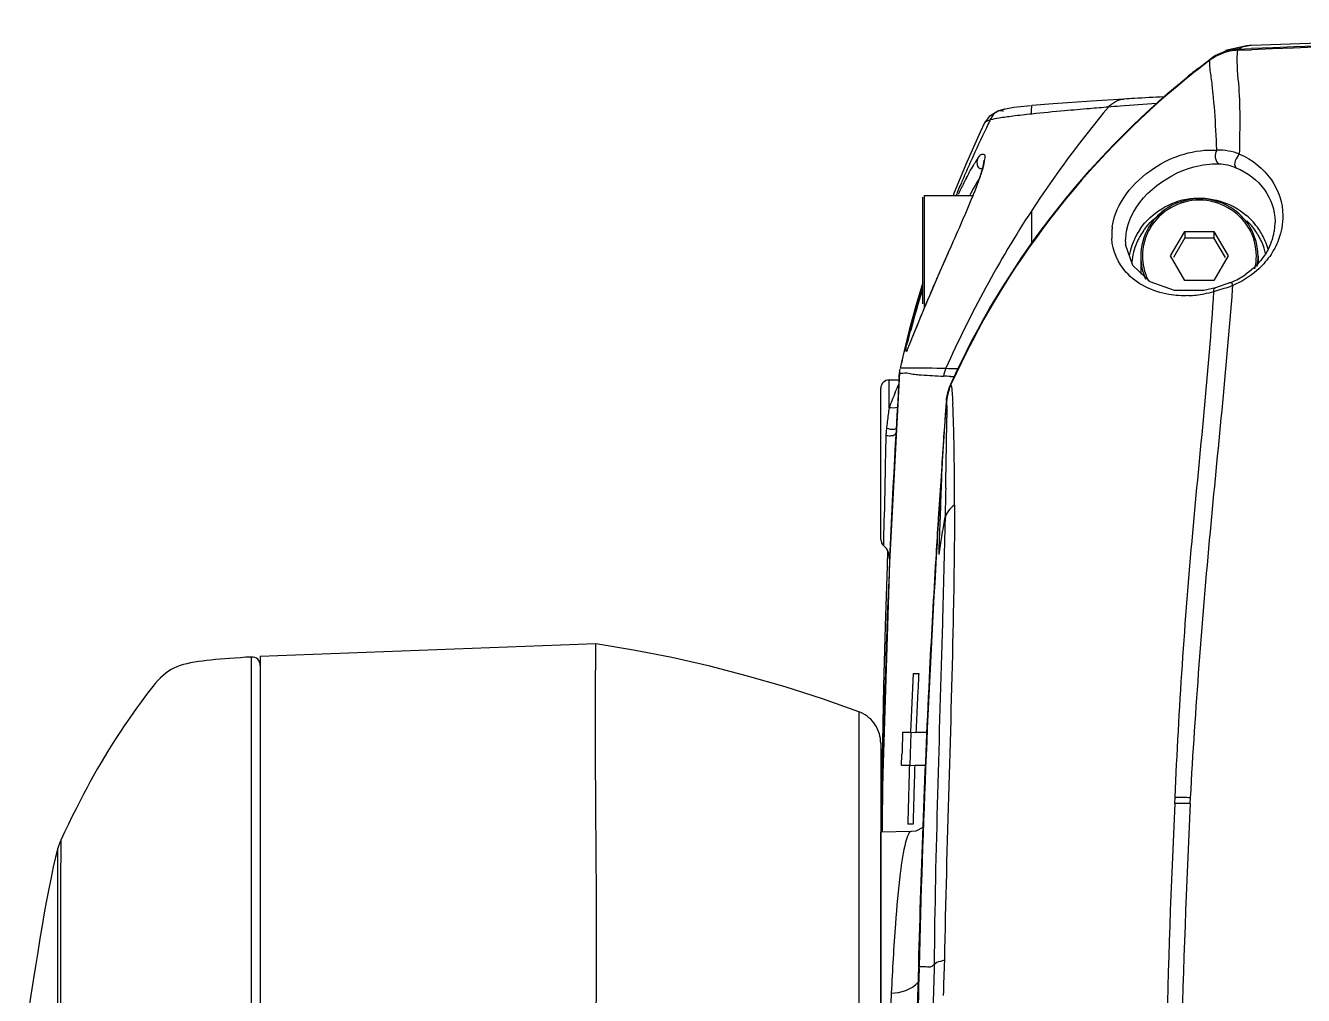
# Model space of a CAD drawing. Header units: millimetres. Extents: x 4086 to 8300, y 123 to 1549.
# Drawn here: x 6714.71 to 6733.76, y 828.09 to 842.55 of the extents above; entities that cross this region are included whole.
import ezdxf

# ---------------------------------------------------------------- set-up
doc = ezdxf.new("R2010")
doc.units = ezdxf.units.MM
doc.layers.add('外形图', color=7, linetype='Continuous')

msp = doc.modelspace()

# ---------------------------------------------------------------- linework, layer by layer
at = {"layer": '外形图'}
for p, q in [((6732.779, 842.1801), (6732.9838, 842.1882)), ((6732.7853, 842.1965), (6732.9831, 842.2044)), ((6732.9813, 842.2528), (6732.9829, 842.2528)), ((6732.1433, 841.8757), (6732.3622, 842.045)), ((6732.191, 841.9133), (6732.1433, 841.8757)), ((6729.6907, 841.3535), (6729.4402, 841.3245)), ((6729.7069, 841.3551), (6729.7066, 841.3547)), ((6730.0283, 841.3833), (6729.7069, 841.3551)), ((6730.596, 841.4238), (6730.0283, 841.3833)), ((6731.0795, 841.4534), (6730.596, 841.4238)), ((6729.0706, 841.1942), (6729.0067, 841.1048)), ((6729.4402, 841.3245), (6729.292, 841.2993)), ((6729.292, 841.2993), (6729.2986, 841.3006)), ((6729.0069, 841.1059), (6729.0062, 841.1042)), ((6729.0888, 841.1411), (6729.0069, 841.1059)), ((6728.832, 840.6011), (6728.8161, 840.5661)), ((6728.7374, 840.5109), (6728.5513, 840.0611)), ((6728.8161, 840.5661), (6728.7993, 840.5289)), ((6728.8831, 840.5358), (6728.8979, 840.5572)), ((6728.9327, 840.2904), (6728.8933, 840.1803)), ((6728.1066, 838.3432), (6728.1066, 840.0128)), ((6728.1066, 840.0128), (6728.8276, 840.0128)), ((6728.5513, 840.0611), (6728.5329, 840.0128)), ((6728.8997, 840.1923), (6728.8933, 840.1803)), ((6728.0816, 838.4015), (6728.0816, 839.9878)), ((6733.3345, 839.6311), (6733.3346, 839.6122)), ((6731.7766, 839.1126), (6731.9916, 839.4783)), ((6731.9916, 839.4783), (6731.9916, 839.384)), ((6731.9916, 839.4783), (6732.4216, 839.4783)), ((6732.4216, 839.4783), (6732.4216, 839.384)), ((6732.4216, 839.4783), (6732.6366, 839.1126)), ((6731.1038, 839.3307), (6731.1039, 839.3585)), ((6731.1067, 839.2785), (6731.1062, 839.2841)), ((6731.9916, 839.384), (6731.8178, 839.0884)), ((6731.9916, 839.384), (6732.4216, 839.384)), ((6732.5954, 839.0884), (6732.4216, 839.384)), ((6731.3316, 839.1079), (6731.3316, 838.924)), ((6731.9916, 838.7469), (6731.7766, 839.1126)), ((6732.6366, 839.1126), (6732.4216, 838.7469)), ((6733.0816, 839.1079), (6733.0816, 839.001)), ((6728.266, 838.7184), (6728.2, 838.5646)), ((6732.4216, 838.7469), (6731.9916, 838.7469)), ((6732.6686, 838.7162), (6732.4443, 838.6375)), ((6732.4442, 838.6375), (6732.2739, 838.5978)), ((6732.7013, 838.6185), (6732.7054, 838.674)), ((6727.8814, 838.0086), (6727.8043, 837.6988)), ((6727.9886, 838.0565), (6727.9192, 837.8848)), ((6727.9652, 837.9975), (6727.9288, 837.9073)), ((6727.8599, 837.7422), (6727.8577, 837.7374)), ((6727.8043, 837.6988), (6727.7642, 837.5274)), ((6727.7347, 837.3756), (6727.5851, 834.5428)), ((6727.7306, 837.3106), (6727.7324, 837.3468)), ((6727.7329, 837.3561), (6727.7344, 837.377)), ((6727.7344, 837.377), (6727.7344, 837.3771)), ((6727.7347, 837.3754), (6727.7351, 837.3767)), ((6727.7347, 837.3753), (6727.7347, 837.3754)), ((6727.7642, 837.5274), (6727.7436, 837.4371)), ((6727.7441, 837.4394), (6727.7447, 837.4407)), ((6727.5794, 837.2649), (6727.7316, 837.2676)), ((6727.5794, 836.8499), (6727.5794, 837.2649)), ((6727.7308, 837.3095), (6727.5854, 834.5428)), ((6727.7293, 837.2851), (6727.7306, 837.3106)), ((6728.4943, 837.3153), (6728.5395, 837.313)), ((6727.4566, 834.8856), (6727.4566, 837.14)), ((6728.4221, 836.7435), (6728.436, 836.9321)), ((6728.4097, 836.5718), (6728.4221, 836.7435)), ((6728.3986, 836.4164), (6728.4097, 836.5718)), ((6728.3593, 835.6474), (6728.3716, 836.0123)), ((6728.3709, 836.0158), (6728.3725, 836.0391)), ((6728.3716, 836.0123), (6728.3725, 836.0391)), ((6728.3725, 836.0391), (6728.3802, 836.151)), ((6727.5025, 834.9262), (6727.5091, 835.3031)), ((6728.3133, 835.2031), (6728.3111, 835.17)), ((6727.5003, 834.7907), (6727.5025, 834.9262)), ((6727.5572, 834.7158), (6727.549, 834.4938)), ((6727.5854, 834.5428), (6727.4868, 831.3923)), ((6728.2796, 834.6653), (6728.2749, 834.5889)), ((6723.2058, 833.3302), (6718.2055, 833.1378)), ((6718.0741, 774.763), (6718.0741, 833.1323)), ((6718.2055, 833.1378), (6718.2055, 761.4243)), ((6727.939, 832.8878), (6728.0225, 832.8878)), ((6727.4987, 832.7036), (6727.4816, 831.8574)), ((6727.1292, 832.3154), (6727.1291, 818.5128)), ((6727.7822, 832.0131), (6727.9002, 832.0125)), ((6727.9003, 832.0128), (6727.9805, 832.0059)), ((6727.9811, 832.0128), (6728.1411, 832.0128)), ((6727.4555, 831.8464), (6727.4555, 805.1794)), ((6727.4816, 831.8513), (6727.4787, 831.685)), ((6727.4816, 831.8574), (6727.4816, 831.8513)), ((6727.8987, 831.6835), (6727.9038, 831.8428)), ((6727.9038, 831.8428), (6727.9091, 832.0018)), ((6727.4787, 831.685), (6727.476, 831.5183)), ((6727.7664, 831.5128), (6727.7714, 831.6799)), ((6727.8939, 831.5238), (6727.8987, 831.6835)), ((6727.476, 831.5183), (6727.4746, 831.4276)), ((6727.8025, 831.5129), (6727.7664, 831.513)), ((6727.8827, 831.5125), (6727.8025, 831.5129)), ((6727.8827, 831.5128), (6727.9617, 831.5196)), ((6728.1192, 831.5124), (6727.9623, 831.5132)), ((6715.6852, 831.3019), (6715.6662, 831.2671)), ((6715.7137, 831.3533), (6715.6852, 831.3019)), ((6715.7347, 831.3909), (6715.7137, 831.3533)), ((6727.4735, 831.3606), (6727.4685, 831.0068)), ((6727.4746, 831.4276), (6727.4734, 831.3513)), ((6727.4735, 831.3606), (6727.4736, 831.3662)), ((6727.4685, 831.0068), (6727.4632, 830.5215)), ((6731.8399, 830.9486), (6731.8441, 831.0381)), ((6732.0696, 830.9457), (6732.0743, 831.0334)), ((6727.9086, 830.5294), (6727.4566, 830.5215)), ((6727.4566, 806.5041), (6727.4566, 830.5215)), ((6727.8844, 830.6378), (6727.8594, 830.6379)), ((6727.9373, 830.6377), (6727.8844, 830.6378)), ((6727.9091, 830.5294), (6727.9086, 830.5294)), ((6728.0171, 828.5458), (6728.0163, 828.5128)), ((6728.0269, 828.4872), (6728.0276, 828.5136)), ((6728.2508, 828.5069), (6728.2502, 828.4817)), ((6728.2517, 828.5393), (6728.2508, 828.5069))]:
    msp.add_line(p, q, dxfattribs=at)
for points in [[(6743.2066, 842.549), (6740.5824, 842.4827), (6737.8209, 842.4077), (6735.1447, 842.3276), (6732.9829, 842.2528)], [(6732.9812, 842.2528), (6732.9084, 842.2481), (6732.5978, 842.1784)], [(6729.2986, 841.3006), (6729.2134, 841.2786), (6729.0706, 841.1942)], [(6729.0069, 841.1059), (6728.9372, 840.9576), (6728.7374, 840.5109)], [(6728.9913, 840.5293), (6728.9901, 840.535), (6728.9879, 840.5026), (6728.9713, 840.4203), (6728.9327, 840.2904)], [(6732.2739, 838.5978), (6731.8352, 838.5966), (6731.473, 838.7276), (6731.2149, 838.9706), (6731.1062, 839.2841)], [(6728.4715, 839.1882), (6728.4089, 839.046), (6728.336, 838.8795), (6728.266, 838.7184)], [(6728.0816, 838.7182), (6727.9789, 838.3696), (6727.8814, 838.0086)], [(6728.2, 838.5646), (6728.1387, 838.42), (6728.0828, 838.2862)], [(6728.0828, 838.2862), (6728.0326, 838.1645), (6727.9886, 838.0565)], [(6727.9192, 837.8848), (6727.8937, 837.822), (6727.874, 837.7744), (6727.8599, 837.7422)], [(6727.7413, 837.4244), (6727.7374, 837.4034), (6727.7351, 837.3809), (6727.7347, 837.3755)], [(6727.5851, 834.5428), (6727.4841, 831.3167), (6727.4764, 830.5337)], [(6727.549, 834.4938), (6727.5212, 833.5926), (6727.4987, 832.7036)], [(6727.1292, 832.3154), (6726.5857, 832.5077), (6726.031, 832.6861), (6725.4714, 832.8482), (6724.9075, 832.994), (6724.3396, 833.1233), (6723.7684, 833.236), (6723.2058, 833.3302)], [(6718.0741, 833.1323), (6717.9915, 833.1276), (6717.9079, 833.1222), (6717.8279, 833.1167), (6717.7508, 833.1109), (6717.6766, 833.1052), (6717.6052, 833.0993), (6717.5363, 833.0932), (6717.4697, 833.0867), (6717.4053, 833.0797), (6717.3429, 833.072), (6717.2823, 833.0635), (6717.2234, 833.0541), (6717.1661, 833.0435), (6717.1108, 833.0316), (6717.0582, 833.0183), (6717.0085, 833.0035), (6716.9618, 832.9866), (6716.9181, 832.9675), (6716.8764, 832.9457), (6716.8358, 832.9203), (6716.796, 832.891), (6716.7566, 832.8578), (6716.7175, 832.821), (6716.6787, 832.7809), (6716.6402, 832.7377), (6716.6018, 832.6918), (6716.5635, 832.6435), (6716.5249, 832.5931), (6716.4857, 832.5405), (6716.4453, 832.4857), (6716.4035, 832.4286), (6716.3604, 832.3689), (6716.316, 832.3068), (6716.2706, 832.2423), (6716.2243, 832.1755), (6716.1772, 832.1065), (6716.1295, 832.0352), (6716.081, 831.9616), (6716.0319, 831.8857), (6715.9824, 831.8076), (6715.9324, 831.7271), (6715.8819, 831.6441), (6715.8309, 831.5584), (6715.7795, 831.47), (6715.7347, 831.3909)], [(6727.4555, 831.8464), (6727.4542, 831.8825), (6727.4503, 831.9184), (6727.4439, 831.9539), (6727.4348, 831.9888), (6727.4233, 832.023), (6727.4093, 832.0563), (6727.393, 832.0885), (6727.3744, 832.1195), (6727.3536, 832.149), (6727.3307, 832.1769), (6727.3059, 832.2031), (6727.2792, 832.2275), (6727.2509, 832.2498), (6727.221, 832.2701), (6727.1897, 832.2881), (6727.1573, 832.3039), (6727.1291, 832.3153)], [(6715.6662, 831.2671), (6715.6222, 831.1858), (6715.5685, 831.0843), (6715.5141, 830.9791), (6715.4588, 830.8701), (6715.4026, 830.7572), (6715.3452, 830.6402), (6715.2865, 830.519), (6715.2353, 830.4121)], [(6728.0826, 830.5891), (6727.9809, 830.5362), (6727.9091, 830.5294)], [(6715.2353, 830.4121), (6715.2256, 830.3909), (6715.2091, 830.3501), (6715.1957, 830.3108), (6715.1867, 830.2792)], [(6715.1867, 830.2792), (6715.1539, 830.149), (6715.1193, 830.0011), (6715.085, 829.8429), (6715.0512, 829.6755), (6715.0179, 829.5), (6714.9849, 829.3175), (6714.952, 829.1281), (6714.9192, 828.9323), (6714.8862, 828.7304), (6714.8531, 828.5228), (6714.8195, 828.3094), (6714.7852, 828.0892), (6714.75, 827.8609), (6714.7054, 827.5696)]]:
    msp.add_lwpolyline(points, dxfattribs=at)
for centre, radius, start, end in [((6764.686, 38.5158), 804.3136, 91.5302825, 92.25896), ((6763.0773, 86.9263), 755.8612, 91.5228951, 92.2817492), ((6732.8138, 841.4294), 0.7524, 111.58252, 126.9259), ((6732.8176, 841.4416), 0.756, 107.76538, 123.17182), ((6732.8093, 841.4391), 0.7418, 107.67297, 111.53062), ((6732.8086, 841.4402), 0.7404, 96.12444, 107.6541), ((6732.8157, 841.4442), 0.753, 92.31645, 107.68793), ((6732.8078, 841.4472), 0.7334, 92.25178, 96.11635), ((6733.0105, 841.5201), 0.7333, 92.2847, 94.86844), ((6739.8616, 832.1041), 12.4414, 127.0714, 129.10884), ((6732.8162, 841.4442), 0.7531, 123.19032, 127.07691), ((6739.9082, 832.0528), 12.5107, 129.12642, 155.73422), ((6739.7924, 832.2158), 12.3216, 128.37351, 129.1551), ((6725.5045, 840.8571), 6.9405, 5.11863, 6.68707), ((6737.1754, 735.5209), 106.1078, 92.972069, 93.208095), ((6733.0774, 809.3306), 32.0762, 95.15359, 96.03216), ((6743.0042, 831.1179), 15.8763, 139.95612, 146.88435), ((6734.823, 790.1006), 51.3853, 94.7485, 95.1661), ((6736.7806, 766.6984), 74.8692, 94.543341, 94.758887), ((6744.7257, 833.3718), 17.4607, 153.79864, 155.54156), ((6744.6984, 833.3852), 17.4302, 153.57852, 153.79819), ((6744.7601, 833.3562), 17.4984, 155.80116, 156.67143), ((6730.269, 839.6007), 1.6719, 146.43686, 147.84955), ((6730.0243, 839.7622), 1.3788, 145.85834, 146.40792), ((6744.7771, 833.3489), 17.5169, 156.96215, 157.63628), ((6744.77, 833.3519), 17.5092, 156.67137, 156.96212), ((6733.1896, 837.9525), 5.0269, 152.79091, 153.42927), ((6732.8054, 838.1496), 4.5951, 152.40751, 152.78614), ((6731.788, 838.455), 3.3887, 148.93136, 149.69521), ((6731.3137, 838.7419), 2.8344, 147.56503, 148.94986), ((6725.8917, 841.3363), 3.2182, 339.17671, 340.78568), ((6726.4279, 841.1484), 2.65, 340.8051, 341.83569), ((6734.291, 837.4063), 6.2563, 153.46727, 155.21473), ((6732.8523, 837.8488), 4.6136, 150.67648, 151.86287), ((6732.2076, 838.2101), 3.8746, 149.69943, 150.66631), ((6743.806, 830.6048), 16.8283, 146.91254, 156.04389), ((6732.2192, 838.9193), 1.0548, 34.28062, 49.249), ((6732.2205, 838.9123), 1.0028, 38.76285, 46.43569), ((6731.7598, 839.4219), 0.861, 175.26692, 179.2257), ((6731.7881, 839.4195), 0.8894, 171.59823, 175.26491), ((6731.8613, 839.342), 0.7576, 169.79763, 178.74898), ((6731.9185, 839.3323), 0.8156, 165.89688, 169.83833), ((6732.1805, 838.9295), 1.0379, 149.55534, 160.91073), ((6732.1835, 838.9275), 1.0415, 145.76766, 149.54684), ((6732.1846, 838.9186), 0.9925, 145.09876, 152.8173), ((6732.1878, 838.9164), 0.9965, 141.24514, 145.098), ((6732.2261, 838.917), 0.9955, 27.19749, 38.74986), ((6732.2302, 838.9281), 1.0408, 22.89158, 34.22574), ((6732.4496, 839.6308), 0.8862, 339.28042, 347.51317), ((6732.4822, 839.6231), 0.8526, 347.54667, 351.84942), ((6732.4967, 839.6209), 0.8379, 351.85447, 354.68787), ((6732.5045, 839.6202), 0.8302, 354.68991, 356.27475), ((6732.5121, 839.6197), 0.8226, 356.27237, 359.47786), ((6731.7361, 839.4222), 0.8374, 179.22403, 183.50303), ((6731.8072, 839.3434), 0.7035, 181.03658, 184.8334), ((6732.1738, 838.9323), 1.0307, 160.93454, 169.24713), ((6732.1798, 838.922), 0.9867, 156.74406, 174.39093), ((6732.1797, 838.9213), 0.9869, 152.8244, 156.70188), ((6732.2332, 838.9212), 0.9872, 23.29543, 27.17165), ((6732.236, 838.9224), 0.9842, 13.21536, 23.29426), ((6732.2374, 838.9316), 1.0328, 15.7959, 22.86732), ((6732.2448, 839.1089), 0.8368, 349.36726, 359.93504), ((6732.1559, 838.9243), 0.8243, 180.02342, 186.08306), ((6732.197, 839.1183), 0.8408, 192.40436, 206.95406), ((6732.1973, 839.8487), 1.2282, 292.42772, 293.37121), ((6732.2055, 839.8319), 1.2096, 293.32963, 304.34654), ((6741.6517, 834.3539), 14.2261, 162.9705, 165.13498), ((6756.7645, 826.3799), 31.0543, 156.99303, 158.03105), ((6744.7736, 833.3486), 17.5137, 162.40307, 163.57776), ((6742.5673, 834.0851), 15.1803, 162.65191, 163.01251), ((6731.9814, 840.0496), 1.5296, 272.33646, 281.12375), ((6731.9743, 840.0887), 1.5694, 281.10323, 286.59281), ((6731.5112, 842.0716), 3.6014, 288.6615, 289.36446), ((6744.7472, 833.3564), 17.4862, 163.57762, 165.24198), ((6744.7059, 833.3673), 17.4435, 165.45707, 166.49531), ((6744.7236, 833.3627), 17.4618, 165.24232, 165.45721), ((6868.6615, 828.5134), 141.2049, 176.401231, 179.180082), ((6727.5816, 837.14), 0.125, 91, 180), ((6727.3462, 815.5626), 21.783, 86.97887, 87.24709), ((6729.2041, 836.8765), 0.7698, 157.63287, 159.63437), ((6729.1986, 836.8788), 0.7639, 155.60509, 157.63317), ((6735.2296, 833.8894), 8.203, 157.10309, 158.84396), ((6729.2156, 836.8732), 0.7819, 163.66881, 175.67282), ((6729.2093, 836.8746), 0.7754, 159.63583, 163.63918), ((6760.9622, 832.5164), 33.6628, 172.60358, 172.77585), ((6893.3589, 824.5798), 165.3872, 175.712117, 175.919509), ((6717.778, 836.36), 10.7656, 2.16299, 2.96722), ((6754.179, 833.365), 26.8268, 172.98333, 173.22676), ((6757.1806, 832.9954), 29.8511, 172.77526, 172.98314), ((6705.4318, 836.7549), 23.0083, 359.33869, 359.87339), ((6710.9564, 836.093), 17.5924, 1.90313, 2.19329), ((6706.7711, 835.9518), 21.7801, 1.64839, 1.9088), ((6987.1545, 830.5981), 259.688, 178.716287, 178.843619), ((6728.7523, 836.3892), 1.221, 175.20804, 178.74734), ((6728.6501, 836.3973), 1.1184, 173.24224, 175.18519), ((6647.1597, 837.5094), 81.2854, 358.687724, 359.218476), ((6688.1782, 836.9272), 40.2627, 359.25062, 359.3769), ((6702.8532, 835.8403), 25.6996, 1.40182, 1.64557), ((6698.5714, 835.7336), 29.9827, 1.17567, 1.40539), ((6892.1865, 824.6636), 164.2118, 175.919544, 176.126551), ((6691.1955, 835.595), 37.3599, 0.05618, 1.15621), ((6882.8193, 825.5112), 154.8052, 176.109109, 176.332833), ((6989.6067, 830.5507), 262.1407, 178.844086, 178.961221), ((6891.3889, 824.7177), 163.4124, 176.126598, 176.32106), ((6545.3171, 841.6604), 183.141, 357.810166, 358.118481), ((6664.6579, 835.4973), 63.8976, 359.911474, 0.120384), ((6888.4993, 825.1465), 160.4969, 176.332611, 176.54189), ((6890.9726, 824.7446), 162.9952, 176.332759, 176.510539), ((6727.5816, 834.8856), 0.125, 180, 229.41776), ((6727.3376, 834.6008), 0.25, 357.53371, 49.41776), ((6903.0372, 824.2751), 175.0609, 176.544212, 178.612662), ((6718.0805, 833.0074), 0.125, 0, 92.9731), ((6799.1906, 829.3051), 71.3417, 177.121477, 177.354904), ((6795.0774, 829.2854), 67.1516, 176.924878, 177.172866), ((6801.1864, 829.2129), 73.3396, 177.354905, 177.582994), ((6796.9063, 829.1951), 68.9828, 177.172867, 177.415395), ((6803.2873, 829.1242), 75.4424, 177.582993, 177.805707), ((6798.8286, 829.1083), 70.907, 177.415395, 177.652425), ((6814.2327, 829.0337), 86.5018, 178.026363, 178.247015), ((6809.4947, 828.9068), 81.6535, 178.171067, 178.374979), ((6804.4899, 828.896), 76.5723, 178.041614, 178.259034), ((6728.5076, 831.3476), 1.0342, 176.96306, 178.96846), ((6728.2063, 831.3632), 0.7325, 174.96189, 176.93247), ((6811.9805, 828.8363), 84.1404, 178.374976, 178.573663), ((6806.7504, 828.8273), 78.8338, 178.259032, 178.471104), ((6814.5943, 828.7712), 86.755, 178.57366, 178.767125), ((6809.1243, 828.764), 81.2086, 178.471101, 178.677823), ((6883.0661, 823.765), 151.3962, 177.280358, 182.814573), ((6731.8898, 825.7802), 5.1686, 88.00645, 90.54827), ((6731.8521, 825.8581), 5.18, 87.54187, 90.09234), ((6881.5543, 823.686), 149.6609, 177.219632, 182.811288), ((6902.6336, 822.1696), 174.3474, 177.883858, 178.055612), ((6905.097, 823.5915), 177.1491, 178.408091, 181.543506), ((6919.4358, 823.5289), 191.4731, 178.516139, 179.798589), ((6728.0448, 828.3109), 0.2033, 89.82691, 94.85304)]:
    msp.add_arc(centre, radius, start, end, dxfattribs=at)
for points, knots in [([(6732.8056, 840.6324), (6732.8118, 840.9643), (6732.8271, 841.4664), (6732.7628, 841.9681), (6732.7741, 842.1378)], [0, 0, 0, 0, 0.6612645, 1, 1, 1, 1]), ([(6732.7741, 842.1378), (6732.7746, 842.1454), (6732.7758, 842.1595), (6732.7778, 842.1736), (6732.779, 842.1801)], [0, 0, 0, 0, 0.5364739, 1, 1, 1, 1]), ([(6732.7852, 842.1965), (6732.815, 842.2231), (6732.8738, 842.242), (6732.9305, 842.2492), (6732.9483, 842.2507)], [0, 0, 0, 0, 0.69158, 1, 1, 1, 1]), ([(6732.3609, 841.9932), (6732.3608, 842), (6732.3608, 842.0125), (6732.3613, 842.0251), (6732.3618, 842.0309)], [0, 0, 0, 0, 0.5366349, 1, 1, 1, 1]), ([(6732.3978, 841.6653), (6732.3936, 841.7011), (6732.3801, 841.8101), (6732.3623, 841.9192), (6732.3609, 841.9932)], [0, 0, 0, 0, 0.3270284, 1, 1, 1, 1]), ([(6729.7067, 841.229), (6729.7038, 841.2634), (6729.6924, 841.2965), (6729.7135, 841.3515), (6729.7069, 841.3551)], [0, 0, 0, 0, 0.8204801, 1, 1, 1, 1]), ([(6732.4658, 840.6909), (6732.4631, 840.766), (6732.4522, 841.0281), (6732.4343, 841.29), (6732.4174, 841.4764)], [0, 0, 0, 0, 0.2867201, 1, 1, 1, 1]), ([(6729.2376, 841.2821), (6729.2448, 841.2824), (6729.2601, 841.2814), (6729.2746, 841.2771), (6729.2819, 841.2741)], [0, 0, 0, 0, 0.477864, 1, 1, 1, 1]), ([(6728.8979, 840.5572), (6728.917, 840.5841), (6728.9355, 840.6364), (6729.0187, 840.6296), (6728.9956, 840.5258), (6728.9889, 840.4711), (6728.9778, 840.429)], [0, 0, 0, 0, 0.2970309, 0.4006474, 0.6080455, 1, 1, 1, 1]), ([(6730.9082, 839.5495), (6730.96, 839.9006), (6731.4481, 840.4998), (6732.1393, 840.7097), (6732.4658, 840.6909)], [0, 0, 0, 0, 0.5204211, 1, 1, 1, 1]), ([(6732.8056, 840.6324), (6732.9914, 840.5495), (6733.3201, 840.2989), (6733.4486, 839.9016), (6733.4505, 839.7151)], [0, 0, 0, 0, 0.5217171, 1, 1, 1, 1]), ([(6728.9354, 840.418), (6728.9391, 840.4176), (6728.9471, 840.4179), (6728.9547, 840.42), (6728.9587, 840.4214)], [0, 0, 0, 0, 0.4644908, 1, 1, 1, 1]), ([(6731.1275, 839.531), (6731.237, 839.9678), (6731.8026, 840.4191), (6732.372, 840.491), (6732.4968, 840.4871)], [0, 0, 0, 0, 0.7829097, 1, 1, 1, 1]), ([(6732.7515, 840.4287), (6732.9178, 840.3579), (6733.2134, 840.1444), (6733.3322, 839.7944), (6733.3345, 839.6311)], [0, 0, 0, 0, 0.5253052, 1, 1, 1, 1]), ([(6728.8997, 840.1923), (6728.8712, 840.1172), (6728.7354, 839.7795), (6728.5867, 839.4474), (6728.4722, 839.188)], [0, 0, 0, 0, 0.220717, 1, 1, 1, 1]), ([(6731.3224, 839.5135), (6731.4862, 839.7541), (6732.0514, 840.1059), (6732.6864, 839.9091), (6732.9077, 839.7184)], [0, 0, 0, 0, 0.4991293, 1, 1, 1, 1]), ([(6732.9429, 839.5297), (6732.8003, 839.7732), (6732.2066, 840.1215), (6731.6128, 839.7732), (6731.4703, 839.5296)], [0, 0, 0, 0, 0.5000002, 1, 1, 1, 1]), ([(6732.7302, 839.7963), (6732.5822, 839.905), (6732.2066, 840.0294), (6731.8309, 839.905), (6731.6829, 839.7963)], [0, 0, 0, 0, 0.5000001, 1, 1, 1, 1]), ([(6732.0438, 838.5213), (6731.9456, 838.5173), (6731.6082, 838.5352), (6731.2715, 838.6936), (6731.1114, 838.8724)], [0, 0, 0, 0, 0.2904068, 1, 1, 1, 1]), ([(6732.7053, 838.674), (6732.6983, 838.6864), (6732.7025, 838.7086), (6732.6722, 838.7121), (6732.6726, 838.7089)], [0, 0, 0, 0, 0.814664, 1, 1, 1, 1]), ([(6731.8438, 831.0381), (6731.9009, 832.3546), (6732.0701, 834.8729), (6732.348, 837.3816), (6732.4224, 838.5847)], [0, 0, 0, 0, 0.5222663, 1, 1, 1, 1]), ([(6732.0743, 831.0334), (6732.148, 832.3563), (6732.34, 834.8868), (6732.6114, 837.4098), (6732.7013, 838.6185)], [0, 0, 0, 0, 0.522267, 1, 1, 1, 1]), ([(6732.4224, 838.5847), (6732.4227, 838.5976), (6732.421, 838.6157), (6732.4375, 838.6388), (6732.4444, 838.6368)], [0, 0, 0, 0, 0.643359, 1, 1, 1, 1]), ([(6727.8627, 837.7458), (6727.8545, 837.7268), (6727.8332, 837.6649), (6727.8322, 837.756), (6727.8652, 837.8398), (6727.8859, 837.9437), (6727.9017, 838.0035)], [0, 0, 0, 0, 0.1615865, 0.2300696, 0.5158628, 1, 1, 1, 1]), ([(6727.7351, 837.3767), (6727.7381, 837.3608), (6727.8599, 837.3809), (6727.9177, 837.351), (6727.9855, 837.3457)], [0, 0, 0, 0, 0.1920137, 1, 1, 1, 1]), ([(6727.7447, 837.4407), (6727.7467, 837.4447), (6727.7706, 837.4432), (6727.786, 837.4459), (6727.8003, 837.4462)], [0, 0, 0, 0, 0.2366061, 1, 1, 1, 1]), ([(6727.8003, 837.4462), (6727.8259, 837.4468), (6728.0349, 837.4479), (6728.2439, 837.4418), (6728.4273, 837.4377)], [0, 0, 0, 0, 0.1223087, 1, 1, 1, 1]), ([(6727.9855, 837.3457), (6728.0116, 837.3436), (6728.1472, 837.3338), (6728.2829, 837.3262), (6728.3925, 837.3205)], [0, 0, 0, 0, 0.1930632, 1, 1, 1, 1]), ([(6728.5029, 837.1943), (6728.5062, 837.1838), (6728.5205, 837.0916), (6728.5248, 836.9989), (6728.5291, 836.9172)], [0, 0, 0, 0, 0.1186006, 1, 1, 1, 1]), ([(6728.436, 836.9321), (6728.4363, 836.929), (6728.4368, 836.9222), (6728.4371, 836.9153), (6728.4373, 836.9116)], [0, 0, 0, 0, 0.4560428, 1, 1, 1, 1]), ([(6728.4373, 836.9116), (6728.4379, 836.8998), (6728.4401, 836.8306), (6728.4401, 836.7615), (6728.44, 836.7041)], [0, 0, 0, 0, 0.1705911, 1, 1, 1, 1]), ([(6727.6095, 836.4281), (6727.5996, 836.4273), (6727.5775, 836.4271), (6727.5555, 836.429), (6727.5435, 836.4305)], [0, 0, 0, 0, 0.4475721, 1, 1, 1, 1]), ([(6727.6167, 836.5244), (6727.607, 836.5258), (6727.5855, 836.5303), (6727.5647, 836.537), (6727.5533, 836.5411)], [0, 0, 0, 0, 0.4464976, 1, 1, 1, 1]), ([(6727.6813, 836.4762), (6727.6807, 836.4652), (6727.6633, 836.4349), (6727.6293, 836.4297), (6727.6095, 836.4281)], [0, 0, 0, 0, 0.3554053, 1, 1, 1, 1]), ([(6727.6908, 836.5462), (6727.6856, 836.5376), (6727.6617, 836.5206), (6727.6334, 836.5222), (6727.6167, 836.5244)], [0, 0, 0, 0, 0.3736995, 1, 1, 1, 1]), ([(6728.5554, 835.3986), (6728.5544, 834.8712), (6728.526, 832.6067), (6728.4351, 830.3437), (6728.4046, 828.607)], [0, 0, 0, 0, 0.2329299, 1, 1, 1, 1]), ([(6728.4136, 835.1966), (6728.4014, 834.6771), (6728.3472, 832.458), (6728.2678, 830.2393), (6728.2511, 828.5393)], [0, 0, 0, 0, 0.2340853, 1, 1, 1, 1]), ([(6728.2749, 834.5889), (6728.2418, 834.0412), (6728.1301, 832.028), (6728.0563, 830.0129), (6728.0171, 828.5458)], [0, 0, 0, 0, 0.272134, 1, 1, 1, 1]), ([(6723.2085, 822.2618), (6723.2015, 822.457), (6723.197, 822.8452), (6723.2078, 823.4231), (6723.2152, 823.9926), (6723.2128, 824.5533), (6723.2064, 825.1038), (6723.2003, 825.8147), (6723.2027, 826.6707), (6723.2135, 827.6548), (6723.2193, 828.5773), (6723.2184, 829.4323), (6723.2133, 830.2139), (6723.2076, 830.9167), (6723.2043, 831.4507), (6723.2029, 831.8349), (6723.2025, 832.0894), (6723.2026, 832.3209), (6723.2032, 832.5291), (6723.2039, 832.7136), (6723.2049, 832.8741), (6723.2057, 832.9927), (6723.2062, 833.0754), (6723.2065, 833.1283), (6723.2068, 833.175), (6723.2069, 833.2155), (6723.2069, 833.2498), (6723.2069, 833.2779), (6723.2067, 833.2975), (6723.2065, 833.31), (6723.2065, 833.3171), (6723.2062, 833.3225), (6723.2063, 833.3267), (6723.2058, 833.3286), (6723.2061, 833.3301), (6723.2058, 833.3302)], [0, 0, 0, 0, 0.052948, 0.1051741, 0.1566525, 0.2073329, 0.2571157, 0.3058869, 0.4000168, 0.4891057, 0.5726275, 0.6500502, 0.7208394, 0.7844856, 0.8405323, 0.8655819, 0.8885912, 0.9095223, 0.9283409, 0.9450168, 0.9595235, 0.9718385, 0.9771681, 0.9819432, 0.9861619, 0.9898226, 0.992924, 0.9954647, 0.9974435, 0.9982219, 0.9988594, 0.999356, 0.9997115, 0.999926, 1, 1, 1, 1]), ([(6727.9086, 830.5294), (6727.8897, 830.5291), (6727.8517, 830.4648), (6727.7966, 830.271), (6727.7267, 829.8085), (6727.6631, 829.0654), (6727.6293, 828.4653), (6727.6129, 828.1211)], [0, 0, 0, 0, 0.0231398, 0.0739016, 0.2660457, 0.5771247, 1, 1, 1, 1]), ([(6715.2394, 821.47), (6715.2381, 821.7822), (6715.2352, 822.398), (6715.2323, 823.3067), (6715.2305, 824.1834), (6715.2303, 825.022), (6715.2294, 825.8168), (6715.2295, 826.5626), (6715.2305, 827.2544), (6715.2312, 827.8864), (6715.2313, 828.4541), (6715.2313, 828.9541), (6715.2318, 829.3273), (6715.2325, 829.5902), (6715.233, 829.7597), (6715.2335, 829.9099), (6715.2338, 830.0405), (6715.234, 830.1512), (6715.2342, 830.231), (6715.2344, 830.2849), (6715.2345, 830.3179), (6715.2346, 830.3459), (6715.2348, 830.3689), (6715.2349, 830.3869), (6715.2351, 830.3986), (6715.235, 830.4056), (6715.2354, 830.4091), (6715.2349, 830.4113), (6715.2353, 830.4121)], [0, 0, 0, 0, 0.1047512, 0.2065808, 0.3048649, 0.398885, 0.4879096, 0.571508, 0.6491066, 0.7199793, 0.7835659, 0.839546, 0.8877222, 0.9087817, 0.9277538, 0.9445749, 0.9591825, 0.9715571, 0.9817108, 0.9859564, 0.9896458, 0.992777, 0.9953486, 0.9973586, 0.9988052, 0.9993165, 0.9996862, 1, 1, 1, 1]), ([(6715.1866, 821.4333), (6715.1854, 822.0449), (6715.1862, 822.9472), (6715.1857, 824.1274), (6715.1871, 824.9586), (6715.1863, 825.7457), (6715.1864, 826.4835), (6715.1873, 827.1674), (6715.1875, 827.7917), (6715.1869, 828.3517), (6715.1862, 828.8447), (6715.1861, 829.2683), (6715.1865, 829.5768), (6715.1868, 829.7866), (6715.1868, 829.9151), (6715.1867, 830.0239), (6715.1867, 830.113), (6715.1866, 830.1751), (6715.1866, 830.2149), (6715.1866, 830.2374), (6715.1867, 830.2549), (6715.1865, 830.2675), (6715.187, 830.275), (6715.1865, 830.2784), (6715.1867, 830.2792)], [0, 0, 0, 0, 0.2074352, 0.3060025, 0.4002481, 0.4893338, 0.5729237, 0.6504833, 0.7212436, 0.7846474, 0.8404237, 0.8884229, 0.928304, 0.9450518, 0.9595817, 0.9718763, 0.9819533, 0.9898183, 0.9929176, 0.9954587, 0.9974396, 0.9988583, 0.9997124, 1, 1, 1, 1]), ([(6728.4052, 828.6075), (6728.3852, 828.603), (6728.3323, 828.5902), (6728.2718, 828.5714), (6728.2518, 828.5422)], [0, 0, 0, 0, 0.3670614, 1, 1, 1, 1]), ([(6728.2511, 828.5393), (6728.2326, 828.5385), (6728.2087, 828.5003), (6728.1321, 828.51), (6728.0815, 828.5142), (6728.0454, 828.5143)], [0, 0, 0, 0, 0.2597639, 0.4943829, 1, 1, 1, 1]), ([(6728.2502, 828.4817), (6728.1574, 824.9685), (6728.1406, 820.2748), (6728.3712, 815.5908), (6728.4403, 814.418)], [0, 0, 0, 0, 0.7494634, 1, 1, 1, 1]), ([(6727.6129, 828.1211), (6727.5961, 827.8353), (6727.5282, 826.4932), (6727.4706, 825.1503), (6727.4566, 824.093)], [0, 0, 0, 0, 0.2131007, 1, 1, 1, 1])]:
    msp.add_open_spline(points, degree=3, knots=knots, dxfattribs=at)
for points in [[(6728.4999, 837.202), (6729.2881, 838.9537), (6730.5227, 840.5576), (6732.0122, 841.7704)], [(6731.0238, 841.3476), (6730.9658, 841.3429), (6730.9079, 841.338), (6730.8499, 841.3323)], [(6730.85, 841.3323), (6730.9054, 841.3987), (6730.9931, 841.4483), (6731.0795, 841.4534)], [(6731.5658, 841.3875), (6731.3851, 841.3748), (6731.2044, 841.3622), (6731.0238, 841.3476)], [(6731.2373, 841.4623), (6731.1866, 841.4595), (6731.1359, 841.4566), (6731.0851, 841.4537)], [(6729.0888, 841.1411), (6729.1191, 841.2024), (6729.1694, 841.2787), (6729.2376, 841.2821)], [(6729.2194, 841.1673), (6729.1757, 841.1599), (6729.1319, 841.1519), (6729.0888, 841.1411)], [(6729.4232, 841.1968), (6729.3551, 841.1881), (6729.2871, 841.1787), (6729.2194, 841.1673)], [(6729.7066, 841.2292), (6729.612, 841.2192), (6729.5175, 841.2088), (6729.4232, 841.1968)], [(6732.4658, 840.6909), (6732.426, 840.6348), (6732.4349, 840.517), (6732.4968, 840.4871)], [(6732.8056, 840.6324), (6732.6977, 840.6719), (6732.5807, 840.6939), (6732.4658, 840.6908)], [(6732.8056, 840.6325), (6732.7524, 840.5865), (6732.7034, 840.48), (6732.7515, 840.4287)], [(6728.7329, 840.278), (6728.7706, 840.3502), (6728.8101, 840.4215), (6728.8534, 840.4904)], [(6728.8979, 840.5572), (6728.8786, 840.5132), (6728.8877, 840.4232), (6728.9354, 840.418)], [(6728.9778, 840.429), (6728.9683, 840.3932), (6728.9574, 840.3576), (6728.9459, 840.3223)], [(6732.4968, 840.4871), (6732.5838, 840.4844), (6732.6714, 840.4629), (6732.7515, 840.4287)], [(6729.7059, 839.3053), (6729.7058, 839.4673), (6729.7143, 839.6294), (6729.7066, 839.7912)], [(6731.4108, 839.5401), (6731.4906, 839.6396), (6731.5915, 839.7249), (6731.7027, 839.7874)], [(6731.6829, 839.7963), (6731.5892, 839.7275), (6731.5076, 839.6379), (6731.4488, 839.5375)], [(6732.9644, 839.5376), (6732.9056, 839.6379), (6732.824, 839.7275), (6732.7302, 839.7963)], [(6733.4505, 839.7151), (6733.4518, 839.5947), (6733.4294, 839.4723), (6733.3876, 839.3593)], [(6731.4488, 839.5375), (6731.3738, 839.4094), (6731.3316, 839.2563), (6731.3316, 839.1079)], [(6731.4703, 839.5296), (6731.3975, 839.4053), (6731.3566, 839.2567), (6731.3566, 839.1126)], [(6733.0566, 839.1126), (6733.0566, 839.2567), (6733.0157, 839.4053), (6732.9429, 839.5297)], [(6733.0816, 839.1079), (6733.0816, 839.2564), (6733.0394, 839.4095), (6732.9644, 839.5376)], [(6731.1114, 838.8724), (6730.991, 839.0068), (6730.9114, 839.1909), (6730.9003, 839.371)], [(6733.2784, 839.3173), (6733.2413, 839.2191), (6733.1864, 839.1264), (6733.12, 839.0451)], [(6733.3876, 839.3593), (6733.3547, 839.2702), (6733.3091, 839.185), (6733.2543, 839.1074)], [(6728.4722, 839.188), (6728.3737, 838.965), (6728.2757, 838.7417), (6728.1803, 838.5173)], [(6731.3316, 839.1079), (6731.3316, 838.9919), (6731.3571, 838.8737), (6731.4035, 838.7674)], [(6731.3566, 839.1126), (6731.3566, 839.0539), (6731.3632, 838.995), (6731.3758, 838.9377)], [(6733.0333, 838.92), (6733.0485, 838.9829), (6733.0566, 839.0479), (6733.0566, 839.1126)], [(6733.2543, 839.1074), (6733.2, 839.0304), (6733.1357, 838.9597), (6733.0649, 838.8976)], [(6733.0649, 838.8976), (6732.9588, 838.8045), (6732.8356, 838.7285), (6732.7054, 838.674)], [(6733.12, 839.0451), (6733.0536, 838.9641), (6732.9743, 838.8924), (6732.8879, 838.8333)], [(6732.4224, 838.5847), (6732.5032, 838.6083), (6732.5839, 838.6326), (6732.6636, 838.6595)], [(6727.9288, 837.9073), (6727.9071, 837.8533), (6727.8857, 837.7992), (6727.8627, 837.7458)], [(6728.4274, 837.4377), (6728.4096, 837.401), (6728.3977, 837.3609), (6728.3925, 837.3205)], [(6728.4273, 837.4377), (6728.484, 837.437), (6728.5406, 837.4357), (6728.5972, 837.4342)], [(6727.6729, 837.081), (6727.6902, 837.1218), (6727.7078, 837.1625), (6727.7264, 837.2028)], [(6728.4346, 836.9455), (6728.4412, 837.0335), (6728.4636, 837.1216), (6728.4999, 837.202)], [(6727.7057, 836.8532), (6727.6649, 836.8428), (6727.6209, 836.8429), (6727.5794, 836.8499)], [(6728.3802, 836.151), (6728.3863, 836.2395), (6728.3924, 836.328), (6728.3986, 836.4164)], [(6728.4237, 835.6478), (6728.4205, 835.4972), (6728.4169, 835.3465), (6728.4134, 835.1959)], [(6728.5554, 835.3986), (6728.4891, 835.3506), (6728.4274, 835.2786), (6728.4136, 835.1978)], [(6728.3243, 834.6626), (6728.3509, 834.8407), (6728.3793, 835.0186), (6728.4135, 835.1954)], [(6727.6129, 828.1211), (6727.7557, 828.1204), (6727.9143, 828.1748), (6728.0105, 828.2802)]]:
    msp.add_open_spline(points, degree=3, dxfattribs=at)

doc.saveas('drawing.dxf')
